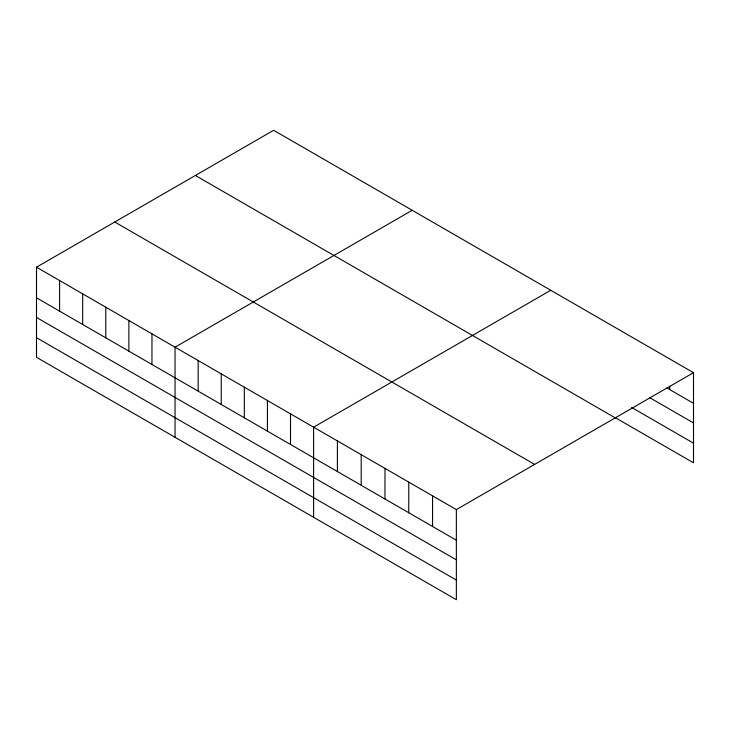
<?xml version="1.0" encoding="UTF-8"?>
<svg xmlns="http://www.w3.org/2000/svg" width="730" height="730" viewBox="0 0 730 730"><rect width="100%" height="100%" fill="white"/><g stroke="black" fill="none" stroke-linecap="round" stroke-linejoin="round"><path stroke-width="1.09" d="M36.5 267.198L456.359 509.604L456.359 599.713L36.5 357.308L36.5 267.198L273.64 130.287L693.5 372.692L693.5 462.802L615.463 417.752M412.195 210.276L175.054 347.188L175.054 437.306M550.748 290.275L313.608 427.178L313.608 517.296M456.359 509.604L693.5 372.692M666.855 387.922L693.5 403.307M649.718 397.668L693.5 422.935M631.642 407.459L693.5 443.165M195.385 175.465L615.244 417.87M114.756 222.011L534.615 464.417M36.5 297.813L456.359 540.218M36.5 317.45L456.359 559.846M36.5 337.68L456.359 580.076M669.711 386.17L669.711 389.565M432.571 495.862L432.571 526.476M408.773 482.128L408.773 512.743M384.984 468.395L384.984 499.01M361.195 454.653L361.195 485.267M337.397 440.92L337.397 471.534M290.513 413.846L290.513 444.47M267.426 400.514L267.426 431.129M244.331 387.183L244.331 417.797M221.236 373.851L221.236 404.466M198.149 360.52L198.149 391.134M151.959 333.856L151.959 364.471M128.872 320.525L128.872 351.139M105.777 307.193L105.777 337.808M82.682 293.862L82.682 324.476M59.595 280.53L59.595 311.144"/></g></svg>
